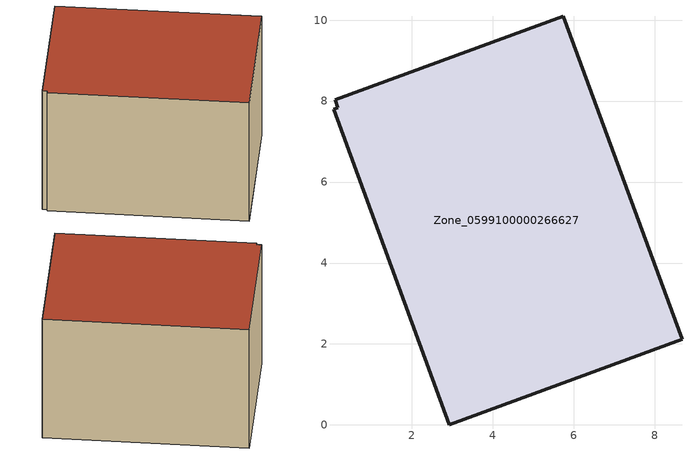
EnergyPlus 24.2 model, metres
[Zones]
Zone_0599100000266627
 floor ground (C_G): 0.11,8.03 5.75,10.1 8.68,2.11 2.93,0 0.07,7.8 0.18,7.84 z3.9
 wall outside (C_F): 8.68,2.11 5.75,10.1 0.11,8.03 0.18,7.84 0.07,7.8 2.93,0 8.68,2.11 z3.9:9.85
 roof outside (C_R): 5.75,10.1 0.11,8.03 0.18,7.84 0.07,7.8 2.93,0 8.68,2.11 z9.85
[BUILDING]
Pand.0599100000266627: North Axis=0; Terrain=City; Loads Convergence Tolerance Value=0.04; Temperature Convergence Tolerance Value=0.4; Solar Distribution=FullExterior; Maximum Number of Warmup Days=25; Minimum Number of Warmup Days=1
[Site:Location]
Rotterdam.The.Hague.AP_ZH_NLD Design_Conditions: Latitude=51.96; Longitude=4.45; Time Zone=1; Elevation=-4.5
[SITE:GROUNDTEMPERATURE:BUILDINGSURFACE]
18, 18, 18, 18, 18, 18, 18, 18, 18, 18, 18, 18
[MATERIAL] Thermal Absorptance=0.9; Solar Absorptance=0.7; Visible Absorptance=0.7
Name | Roughness | Thickness | Conductivity | Density | Specific Heat
G.TI.1946-1964 | MediumSmooth | 0.15 | 1 | 540 | 1210
F.TI.1946-1964 | Rough | 0.3 | 0.857143 | 1920 | 840
R.TI.1946-1964 | MediumRough | 0.2 | 0.277778 | 1500 | 1000
[CONSTRUCTION]
C_G: G.TI.1946-1964
C_F: F.TI.1946-1964
C_R: R.TI.1946-1964
[ZONE]
Zone_0599100000266627: Type=1; Multiplier=1; Ceiling Height=Autocalculate; Volume=Autocalculate; Floor Area=autocalculate; Part of Total Floor Area=Yes
[ZONEINFILTRATION:DESIGNFLOWRATE]
Infil_Zone_0599100000266627: Zone or ZoneList or Space or SpaceList=Zone_0599100000266627; Schedule=AlwaysOn; Design Flow Rate Calculation Method=Flow/Area; Flow Rate per Floor Area=0.003; Constant Term Coefficient=1; Temperature Term Coefficient=0; Velocity Term Coefficient=0; Velocity Squared Term Coefficient=0
[HVACTEMPLATE:ZONE:IDEALLOADSAIRSYSTEM]
Zone_0599100000266627: Maximum Heating Supply Air Temperature=50; Minimum Cooling Supply Air Temperature=13; Maximum Heating Supply Air Humidity Ratio=0.0156; Minimum Cooling Supply Air Humidity Ratio=0.0077; Heating Limit=NoLimit; Cooling Limit=NoLimit; Dehumidification Control Type=ConstantSensibleHeatRatio; Cooling Sensible Heat Ratio=0.7; Dehumidification Setpoint=60; Humidification Control Type=None; Humidification Setpoint=30; Outdoor Air Method=None; Outdoor Air Flow Rate per Person=0.00944; Outdoor Air Flow Rate per Zone Floor Area=0; Outdoor Air Flow Rate per Zone=0; Demand Controlled Ventilation Type=None; Outdoor Air Economizer Type=NoEconomizer; Heat Recovery Type=None; Sensible Heat Recovery Effectiveness=0.7; Latent Heat Recovery Effectiveness=0.65
[ZONECONTROL:THERMOSTAT]
ThermostatControl_Zone_0599100000266627: Zone or ZoneList=Zone_0599100000266627; Control Type Schedule=DualSetpointControlType; Control 1=Thermostat_Zone_0599100000266627; Temperature Difference Between Cutout And Setpoint=0
[THERMOSTATSETPOINT:DUALSETPOINT]
Thermostat_Zone_0599100000266627: Heating Setpoint Temperature Schedule=HeatingSetpoint_Zone_0599100000266627; Cooling Setpoint Temperature Schedule=CoolingSetpoint_Zone_0599100000266627
[SCHEDULE:COMPACT]
HeatingSetpoint_Zone_0599100000266627: Through: 12/31, For: AllDays, Until: 24:00, 21
CoolingSetpoint_Zone_0599100000266627: Through: 12/31, For: AllDays, Until: 24:00, 24
DualSetpointControlType: Through: 12/31, For: AllDays, Until: 24:00, 4
AlwaysOn: Through: 12/31, For: AllDays, Until: 24:00, 1
